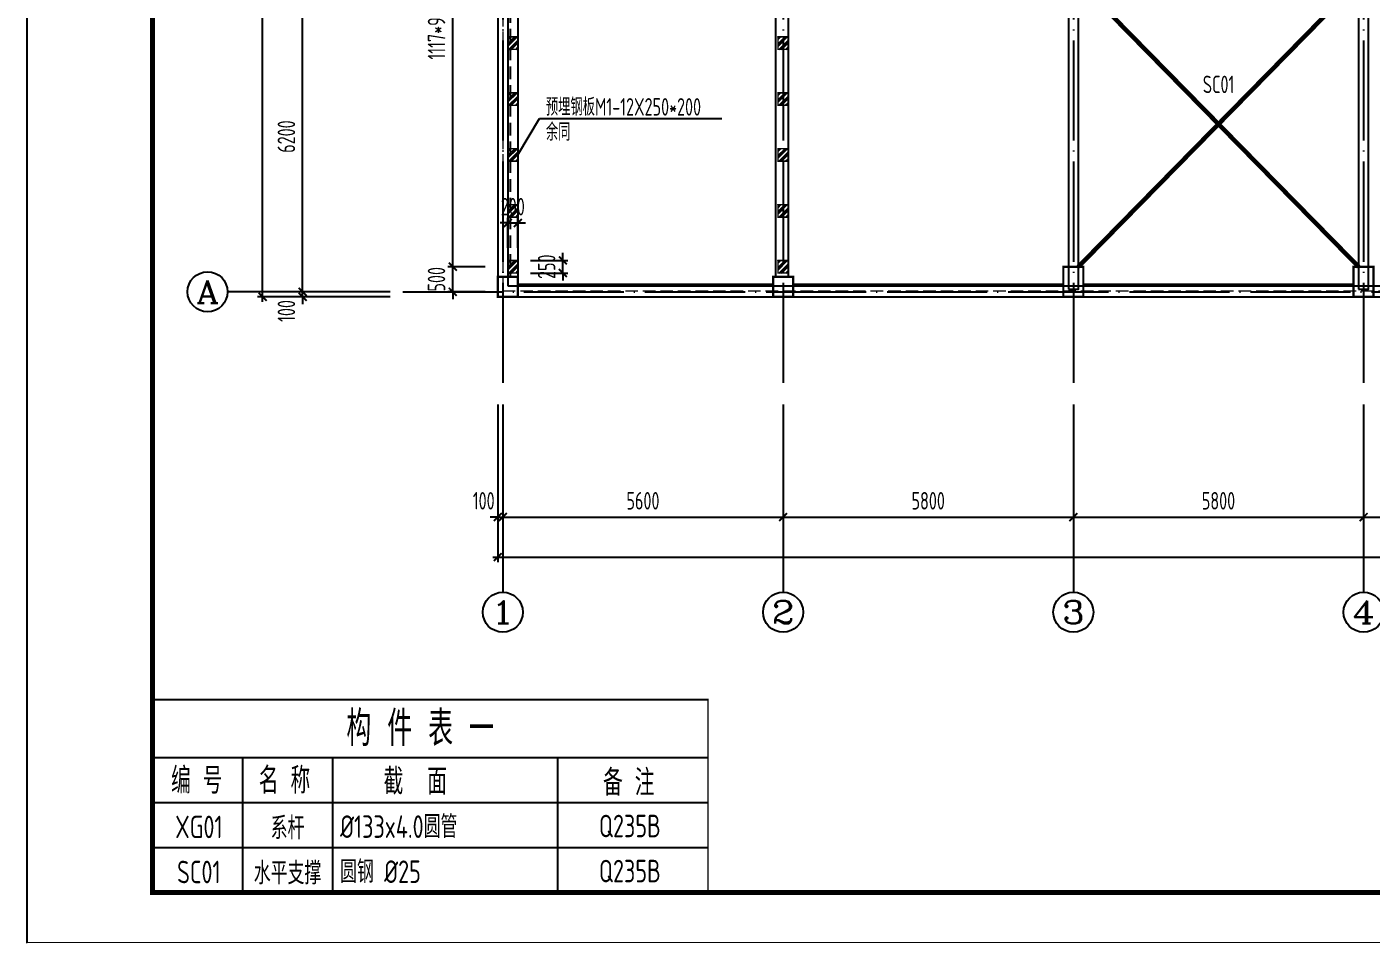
# Model space of a CAD drawing. Extents: x 287065 to 1473467, y 284802 to 344222.
# Drawn here: x 1067337 to 1094197, y 284802 to 303103 of the extents above; entities that cross this region are included whole.
import ezdxf
from ezdxf.enums import TextEntityAlignment as Align

# ---------------------------------------------------------------- set-up
doc = ezdxf.new("R2010")
doc.units = 0
doc.header["$LTSCALE"] = 1000
for name, pattern in [('3', [3.75, 2.5, -1.25]), ('DASH', [0.35, 0.25, -0.1]), ('DOTE', [2.42, 2, -0.2, 0.02, -0.2])]:
    doc.linetypes.add(name, pattern=pattern)
doc.layers.get('0').update_dxf_attribs({"linetype": 'CONTINUOUS'})
doc.layers.get('DEFPOINTS').update_dxf_attribs({"linetype": 'CONTINUOUS'})
for name, color, linetype in [('AXIS', 8, 'DOTE'), ('AXIS_DIM', 3, 'CONTINUOUS'), ('AXIS_TEXT', 3, 'CONTINUOUS'), ('BEAM_CON', 4, 'CONTINUOUS'), ('COLU', 7, 'CONTINUOUS'), ('DIM', 3, 'CONTINUOUS'), ('FRAME', 3, 'CONTINUOUS'), ('G 钢板', 200, 'CONTINUOUS'), ('roof', 30, 'CONTINUOUS'), ('S_BEAMDASH', 134, '3'), ('SC', 6, 'CONTINUOUS'), ('TAB', 7, 'CONTINUOUS'), ('TEXT', 7, 'CONTINUOUS'), ('TK', 211, 'CONTINUOUS')]:
    doc.layers.add(name, color=color, linetype=linetype)
doc.styles.add('_TCH_AXIS', font='COMPLEX', dxfattribs={"bigfont": 'GBCBIG'})
doc.styles.add('COMPLEX', font='COMPLEX')
doc.styles.add('hztxt', font='tssdeng.shx', dxfattribs={"width": 0.7, "height": 10, "bigfont": 'tssdchn.shx'})
doc.styles.get("Standard").update_dxf_attribs({"font": 'tssdeng.shx', "width": 0.7, "bigfont": 'hztxt.shx'})
doc.styles.add('TSSD_Dimension', font='tssdeng.shx', dxfattribs={"width": 0.7, "bigfont": 'hztxt.shx'})
doc.styles.add('TSSD_Rein', font='tssdeng.shx', dxfattribs={"width": 0.7, "bigfont": 'hztxt.shx'})
doc.dimstyles.new('TSSD_100_100', dxfattribs={"dimtxt": 350, "dimasz": 150, "dimexe": 100, "dimexo": 250, "dimgap": 150, "dimtad": 1, "dimdec": 0, "dimzin": 0, "dimdsep": 46, "dimtxsty": 'TSSD_Dimension', "dimblk": 'ARCHTICK', "dimcen": 0, "dimdle": 100, "dimclrd": 3, "dimclre": 3, "dimclrt": 7, "dimadec": 0, "dimazin": 0, "dimtfac": 1, "dimtdec": 0, "dimtix": 1, "dimtmove": 2, "dimatfit": 3, "dimfxl": 100, "dimtolj": 1, "dimtzin": 0, "dimarcsym": 0})
doc.dimstyles.new('TSSD_100_100$0', dxfattribs={"dimtxt": 350, "dimasz": 100, "dimexe": 100, "dimexo": 250, "dimgap": 100, "dimtad": 1, "dimdec": 0, "dimzin": 0, "dimdsep": 46, "dimtxsty": 'TSSD_Rein', "dimblk": 'ARCHTICK', "dimcen": 0, "dimdle": 100, "dimclrt": 7, "dimadec": 0, "dimazin": 0, "dimtfac": 1, "dimtdec": 0, "dimtix": 1, "dimtmove": 2, "dimatfit": 3, "dimfxl": 100, "dimtolj": 1, "dimtzin": 0, "dimarcsym": 0})

# ---------------------------------------------------------------- blocks, each defined once
blk = doc.blocks.new('_ARCHTICK')
at = {"color": 0}
blk.add_lwpolyline([(-0.53, -0.53, 0.25, 0.25, 0), (0.53, 0.53, 0.5, 0.5, 0)], format="xyseb", dxfattribs=at)
blk = doc.blocks.new('*D522')
at = {"layer": 'AXIS_DIM', "color": 3, "lineweight": -2}
for p, q in [((1076747, 295562), (1076747, 293212)), ((1076847, 295562), (1076847, 293212)), ((1076747, 293312), (1076597, 293312)), ((1076747, 293312), (1076847, 293312)), ((1076847, 293312), (1076997, 293312))]:
    blk.add_line(p, q, dxfattribs=at)
at = {"layer": 'DEFPOINTS', "color": 0}
for p in [(1076747, 295812), (1076847, 295812), (1076847, 293312)]:
    blk.add_point(p, dxfattribs=at)
at = {"layer": 'AXIS_DIM', "color": 3, "lineweight": -2, "xscale": 150, "yscale": 150, "zscale": 150}
blk.add_blockref('_ARCHTICK', (1076747, 293312), dxfattribs=at)
at = {"layer": 'AXIS_DIM', "color": 3, "lineweight": -2, "xscale": 150, "yscale": 150, "zscale": 150, "rotation": 180}
blk.add_blockref('_ARCHTICK', (1076847, 293312), dxfattribs=at)
at = {"layer": 'AXIS_DIM', "color": 7, "insert": (1076465, 293637), "char_height": 350, "attachment_point": 5, "style": 'TSSD_Dimension'}
blk.add_mtext('\\A1;100', dxfattribs=at)
blk = doc.blocks.new('*D523')
at = {"layer": 'AXIS_DIM', "color": 3, "lineweight": -2}
for p, q in [((1076847, 295562), (1076847, 293212)), ((1082447, 295562), (1082447, 293212)), ((1076747, 293312), (1082547, 293312))]:
    blk.add_line(p, q, dxfattribs=at)
at = {"layer": 'DEFPOINTS', "color": 0}
for p in [(1076847, 295812), (1082447, 295812), (1082447, 293312)]:
    blk.add_point(p, dxfattribs=at)
at = {"layer": 'AXIS_DIM', "color": 3, "lineweight": -2, "xscale": 150, "yscale": 150, "zscale": 150, "rotation": 180}
blk.add_blockref('_ARCHTICK', (1076847, 293312), dxfattribs=at)
at = {"layer": 'AXIS_DIM', "color": 3, "lineweight": -2, "xscale": 150, "yscale": 150, "zscale": 150}
blk.add_blockref('_ARCHTICK', (1082447, 293312), dxfattribs=at)
at = {"layer": 'AXIS_DIM', "color": 7, "insert": (1079647, 293637), "char_height": 350, "attachment_point": 5, "style": 'TSSD_Dimension'}
blk.add_mtext('\\A1;5600', dxfattribs=at)
blk = doc.blocks.new('*D524')
at = {"layer": 'AXIS_DIM', "color": 3, "lineweight": -2}
for p, q in [((1082447, 295562), (1082447, 293212)), ((1088247, 295562), (1088247, 293212)), ((1082347, 293312), (1088347, 293312))]:
    blk.add_line(p, q, dxfattribs=at)
at = {"layer": 'DEFPOINTS', "color": 0}
for p in [(1082447, 295812), (1088247, 295812), (1088247, 293312)]:
    blk.add_point(p, dxfattribs=at)
at = {"layer": 'AXIS_DIM', "color": 3, "lineweight": -2, "xscale": 150, "yscale": 150, "zscale": 150, "rotation": 180}
blk.add_blockref('_ARCHTICK', (1082447, 293312), dxfattribs=at)
at = {"layer": 'AXIS_DIM', "color": 3, "lineweight": -2, "xscale": 150, "yscale": 150, "zscale": 150}
blk.add_blockref('_ARCHTICK', (1088247, 293312), dxfattribs=at)
at = {"layer": 'AXIS_DIM', "color": 7, "insert": (1085347, 293637), "char_height": 350, "attachment_point": 5, "style": 'TSSD_Dimension'}
blk.add_mtext('\\A1;5800', dxfattribs=at)
blk = doc.blocks.new('*D525')
at = {"layer": 'AXIS_DIM', "color": 3, "lineweight": -2}
for p, q in [((1088247, 295562), (1088247, 293212)), ((1094047, 295562), (1094047, 293212)), ((1088147, 293312), (1094147, 293312))]:
    blk.add_line(p, q, dxfattribs=at)
at = {"layer": 'DEFPOINTS', "color": 0}
for p in [(1088247, 295812), (1094047, 295812), (1094047, 293312)]:
    blk.add_point(p, dxfattribs=at)
at = {"layer": 'AXIS_DIM', "color": 3, "lineweight": -2, "xscale": 150, "yscale": 150, "zscale": 150, "rotation": 180}
blk.add_blockref('_ARCHTICK', (1088247, 293312), dxfattribs=at)
at = {"layer": 'AXIS_DIM', "color": 3, "lineweight": -2, "xscale": 150, "yscale": 150, "zscale": 150}
blk.add_blockref('_ARCHTICK', (1094047, 293312), dxfattribs=at)
at = {"layer": 'AXIS_DIM', "color": 7, "insert": (1091147, 293637), "char_height": 350, "attachment_point": 5, "style": 'TSSD_Dimension'}
blk.add_mtext('\\A1;5800', dxfattribs=at)
blk = doc.blocks.new('*D526')
at = {"layer": 'AXIS_DIM', "color": 3, "lineweight": -2}
for p, q in [((1094047, 295562), (1094047, 293212)), ((1099847, 295562), (1099847, 293212)), ((1093947, 293312), (1099947, 293312))]:
    blk.add_line(p, q, dxfattribs=at)
at = {"layer": 'DEFPOINTS', "color": 0}
for p in [(1094047, 295812), (1099847, 295812), (1099847, 293312)]:
    blk.add_point(p, dxfattribs=at)
at = {"layer": 'AXIS_DIM', "color": 3, "lineweight": -2, "xscale": 150, "yscale": 150, "zscale": 150, "rotation": 180}
blk.add_blockref('_ARCHTICK', (1094047, 293312), dxfattribs=at)
at = {"layer": 'AXIS_DIM', "color": 3, "lineweight": -2, "xscale": 150, "yscale": 150, "zscale": 150}
blk.add_blockref('_ARCHTICK', (1099847, 293312), dxfattribs=at)
at = {"layer": 'AXIS_DIM', "color": 7, "insert": (1096947, 293637), "char_height": 350, "attachment_point": 5, "style": 'TSSD_Dimension'}
blk.add_mtext('\\A1;5800', dxfattribs=at)
blk = doc.blocks.new('*D535')
at = {"layer": 'AXIS_DIM', "color": 3, "lineweight": -2}
for p, q in [((1076747, 295562), (1076747, 292412)), ((1139247, 295562), (1139247, 292412)), ((1076647, 292512), (1139347, 292512))]:
    blk.add_line(p, q, dxfattribs=at)
at = {"layer": 'DEFPOINTS', "color": 0}
for p in [(1076747, 295812), (1139247, 295812), (1139247, 292512)]:
    blk.add_point(p, dxfattribs=at)
at = {"layer": 'AXIS_DIM', "color": 3, "lineweight": -2, "xscale": 150, "yscale": 150, "zscale": 150, "rotation": 180}
blk.add_blockref('_ARCHTICK', (1076747, 292512), dxfattribs=at)
at = {"layer": 'AXIS_DIM', "color": 3, "lineweight": -2, "xscale": 150, "yscale": 150, "zscale": 150}
blk.add_blockref('_ARCHTICK', (1139247, 292512), dxfattribs=at)
at = {"layer": 'AXIS_DIM', "color": 7, "insert": (1107997, 292837), "char_height": 350, "attachment_point": 5, "style": 'TSSD_Dimension'}
blk.add_mtext('\\A1;62500', dxfattribs=at)
blk = doc.blocks.new('_AXISO')
blk.add_circle((0, 0), 0.5)
at = {"layer": 'AXIS_TEXT', "style": 'COMPLEX', "width": 1.041667}
blk.add_attdef('A', text='', height=0.56, dxfattribs=at).set_placement((-0.25, -0.28), (0.25, -0.28), align=Align.FIT)
blk = doc.blocks.new('*D536')
at = {"layer": 'AXIS_DIM', "color": 3, "lineweight": -2}
for p, q in [((1072847, 297812), (1072847, 297962)), ((1074597, 297812), (1072747, 297812)), ((1074597, 297712), (1072747, 297712)), ((1072847, 297712), (1072847, 297812)), ((1072847, 297712), (1072847, 297562))]:
    blk.add_line(p, q, dxfattribs=at)
at = {"layer": 'DEFPOINTS', "color": 0}
for p in [(1072847, 297812), (1074847, 297812), (1074847, 297712)]:
    blk.add_point(p, dxfattribs=at)
at = {"layer": 'AXIS_DIM', "color": 3, "lineweight": -2, "xscale": 150, "yscale": 150, "zscale": 150}
for p, rotation in [((1072847, 297812), 270), ((1072847, 297712), 90)]:
    blk.add_blockref('_ARCHTICK', p, dxfattribs=dict(at, rotation=rotation))
at = {"layer": 'AXIS_DIM', "color": 7, "insert": (1072522, 297429), "char_height": 350, "attachment_point": 5, "rotation": 90, "style": 'TSSD_Dimension'}
blk.add_mtext('\\A1;100', dxfattribs=at)
blk = doc.blocks.new('*D537')
at = {"layer": 'AXIS_DIM', "color": 3, "lineweight": -2}
for p, q in [((1072847, 297712), (1072847, 304112)), ((1074597, 304012), (1072747, 304012)), ((1074597, 297812), (1072747, 297812))]:
    blk.add_line(p, q, dxfattribs=at)
at = {"layer": 'DEFPOINTS', "color": 0}
for p in [(1072847, 304012), (1074847, 304012), (1074847, 297812)]:
    blk.add_point(p, dxfattribs=at)
at = {"layer": 'AXIS_DIM', "color": 3, "lineweight": -2, "xscale": 150, "yscale": 150, "zscale": 150}
for p, rotation in [((1072847, 304012), 90), ((1072847, 297812), 270)]:
    blk.add_blockref('_ARCHTICK', p, dxfattribs=dict(at, rotation=rotation))
at = {"layer": 'AXIS_DIM', "color": 7, "insert": (1072522, 300912), "char_height": 350, "attachment_point": 5, "rotation": 90, "style": 'TSSD_Dimension'}
blk.add_mtext('\\A1;6200', dxfattribs=at)
blk = doc.blocks.new('*D542')
at = {"layer": 'AXIS_DIM', "color": 3, "lineweight": -2}
for p, q in [((1074597, 322712), (1071947, 322712)), ((1072047, 297612), (1072047, 322812)), ((1074597, 297712), (1071947, 297712))]:
    blk.add_line(p, q, dxfattribs=at)
at = {"layer": 'DEFPOINTS', "color": 0}
for p in [(1072047, 322712), (1074847, 322712), (1074847, 297712)]:
    blk.add_point(p, dxfattribs=at)
at = {"layer": 'AXIS_DIM', "color": 3, "lineweight": -2, "xscale": 150, "yscale": 150, "zscale": 150}
for p, rotation in [((1072047, 322712), 90), ((1072047, 297712), 270)]:
    blk.add_blockref('_ARCHTICK', p, dxfattribs=dict(at, rotation=rotation))
at = {"layer": 'AXIS_DIM', "color": 7, "insert": (1071722, 310212), "char_height": 350, "attachment_point": 5, "rotation": 90, "style": 'TSSD_Dimension'}
blk.add_mtext('\\A1;25000', dxfattribs=at)
blk = doc.blocks.new('TK-A2+(891X420)')
at = {"layer": 'FRAME', "lineweight": 18}
blk.add_line((626527, 350595), (626527, 392595), dxfattribs=at)
at = {"layer": 'FRAME'}
for points in [[(626537, 392605, 20, 20, 0), (626537, 350605, 20, 20, 0), (715637, 350605, 20, 20, 0), (715637, 392605, 20, 20, 0)], [(629037, 391605, 100, 100, 0), (629037, 351605, 100, 100, 0), (714637, 351605, 100, 100, 0), (714637, 391605, 100, 100, 0)]]:
    blk.add_lwpolyline(points, format="xyseb", close=True, dxfattribs=at)
blk = doc.blocks.new('*D584')
at = {"layer": 'AXIS_DIM', "color": 3, "lineweight": -2}
for p, q in [((1075847, 298312), (1075847, 298462)), ((1076497, 298312), (1075747, 298312)), ((1075847, 297812), (1075847, 298312)), ((1076497, 297812), (1075747, 297812)), ((1075847, 297812), (1075847, 297662))]:
    blk.add_line(p, q, dxfattribs=at)
at = {"layer": 'DEFPOINTS', "color": 0}
for p in [(1075847, 298312), (1076747, 298312), (1076747, 297812)]:
    blk.add_point(p, dxfattribs=at)
at = {"layer": 'AXIS_DIM', "color": 3, "lineweight": -2, "xscale": 150, "yscale": 150, "zscale": 150}
for p, rotation in [((1075847, 298312), 270), ((1075847, 297812), 90)]:
    blk.add_blockref('_ARCHTICK', p, dxfattribs=dict(at, rotation=rotation))
at = {"layer": 'AXIS_DIM', "color": 7, "insert": (1075522, 298062), "char_height": 350, "attachment_point": 5, "rotation": 90, "style": 'TSSD_Dimension'}
blk.add_mtext('\\A1;500', dxfattribs=at)
blk = doc.blocks.new('*D585')
at = {"layer": 'AXIS_DIM', "color": 3, "lineweight": -2}
for p, q in [((1076497, 308365), (1075747, 308365)), ((1075847, 298212), (1075847, 308465)), ((1076497, 298312), (1075747, 298312))]:
    blk.add_line(p, q, dxfattribs=at)
at = {"layer": 'DEFPOINTS', "color": 0}
for p in [(1075847, 308365), (1076747, 308365), (1076747, 298312)]:
    blk.add_point(p, dxfattribs=at)
at = {"layer": 'AXIS_DIM', "color": 3, "lineweight": -2, "xscale": 150, "yscale": 150, "zscale": 150}
for p, rotation in [((1075847, 308365), 90), ((1075847, 298312), 270)]:
    blk.add_blockref('_ARCHTICK', p, dxfattribs=dict(at, rotation=rotation))
at = {"layer": 'AXIS_DIM', "color": 7, "insert": (1075522, 303338), "char_height": 350, "attachment_point": 5, "rotation": 90, "style": 'TSSD_Dimension'}
blk.add_mtext('\\A1;1117*9=10053', dxfattribs=at)
blk = doc.blocks.new('*D590')
at = {"layer": 'DEFPOINTS', "color": 0}
for p in [(1077147, 298437), (1078047, 298437), (1077147, 298187)]:
    blk.add_point(p, dxfattribs=at)
at = {"layer": 'DIM', "color": 3, "lineweight": -2}
for p, q in [((1077397, 298437), (1078147, 298437)), ((1078047, 298437), (1078047, 298587)), ((1078047, 298187), (1078047, 298437)), ((1077397, 298187), (1078147, 298187)), ((1078047, 298187), (1078047, 298037))]:
    blk.add_line(p, q, dxfattribs=at)
at = {"layer": 'DIM', "color": 3, "lineweight": -2, "xscale": 150, "yscale": 150, "zscale": 150}
for p, rotation in [((1078047, 298437), 270), ((1078047, 298187), 90)]:
    blk.add_blockref('_ARCHTICK', p, dxfattribs=dict(at, rotation=rotation))
at = {"layer": 'DIM', "color": 7, "insert": (1077722, 298312), "char_height": 350, "attachment_point": 5, "rotation": 90, "style": 'TSSD_Dimension'}
blk.add_mtext('\\A1;250', dxfattribs=at)
blk = doc.blocks.new('*D591')
at = {"layer": 'DEFPOINTS', "color": 0}
for p in [(1077147, 299187), (1076947, 298437), (1077147, 298437)]:
    blk.add_point(p, dxfattribs=at)
at = {"layer": 'DIM', "color": 3, "lineweight": -2}
for p, q in [((1076947, 298687), (1076947, 299287)), ((1077147, 298687), (1077147, 299287)), ((1076947, 299187), (1076797, 299187)), ((1076947, 299187), (1077147, 299187)), ((1077147, 299187), (1077297, 299187))]:
    blk.add_line(p, q, dxfattribs=at)
at = {"layer": 'DIM', "color": 3, "lineweight": -2, "xscale": 150, "yscale": 150, "zscale": 150}
blk.add_blockref('_ARCHTICK', (1076947, 299187), dxfattribs=at)
at = {"layer": 'DIM', "color": 3, "lineweight": -2, "xscale": 150, "yscale": 150, "zscale": 150, "rotation": 180}
blk.add_blockref('_ARCHTICK', (1077147, 299187), dxfattribs=at)
at = {"layer": 'DIM', "color": 7, "insert": (1077047, 299512), "char_height": 350, "attachment_point": 5, "style": 'TSSD_Dimension'}
blk.add_mtext('\\A1;200', dxfattribs=at)

msp = doc.modelspace()

# ---------------------------------------------------------------- hatches: boundary and pattern name
at = {"layer": 'G 钢板'}
h = msp.add_hatch(dxfattribs=at)
h.set_pattern_fill('ANSI32', color=256, scale=10, style=0)
h.set_pattern_definition([(45, (64410, 34468), (-67.351921, 67.351921), []), (45, (64454.9, 34468), (-67.351921, 67.351921), [])])
h.paths.add_polyline_path([(1077146.971, 302904.708), (1076946.971, 302904.708), (1076946.971, 302654.708), (1077146.971, 302654.708)])
h = msp.add_hatch(dxfattribs=at)
h.set_pattern_fill('ANSI32', color=256, scale=10, style=0)
h.set_pattern_definition([(45, (69810, 34468), (-67.351921, 67.351921), []), (45, (69854.9, 34468), (-67.351921, 67.351921), [])])
h.paths.add_polyline_path([(1082546.971, 302904.708), (1082346.971, 302904.708), (1082346.971, 302654.708), (1082546.971, 302654.708)])
h = msp.add_hatch(dxfattribs=at)
h.set_pattern_fill('ANSI32', color=256, scale=10, style=0)
h.set_pattern_definition([(45, (64410, 33351), (-67.351921, 67.351921), []), (45, (64454.9, 33351), (-67.351921, 67.351921), [])])
h.paths.add_polyline_path([(1077146.971, 301787.708), (1076946.971, 301787.708), (1076946.971, 301537.708), (1077146.971, 301537.708)])
h = msp.add_hatch(dxfattribs=at)
h.set_pattern_fill('ANSI32', color=256, scale=10, style=0)
h.set_pattern_definition([(45, (69810, 33351), (-67.351921, 67.351921), []), (45, (69854.9, 33351), (-67.351921, 67.351921), [])])
h.paths.add_polyline_path([(1082546.971, 301787.708), (1082346.971, 301787.708), (1082346.971, 301537.708), (1082546.971, 301537.708)])
h = msp.add_hatch(dxfattribs=at)
h.set_pattern_fill('ANSI32', color=256, scale=10, style=0)
h.set_pattern_definition([(45, (64410, 32234), (-67.351921, 67.351921), []), (45, (64454.9, 32234), (-67.351921, 67.351921), [])])
h.paths.add_polyline_path([(1077146.971, 300670.708), (1076946.971, 300670.708), (1076946.971, 300420.708), (1077146.971, 300420.708)])
h = msp.add_hatch(dxfattribs=at)
h.set_pattern_fill('ANSI32', color=256, scale=10, style=0)
h.set_pattern_definition([(45, (69810, 32234), (-67.351921, 67.351921), []), (45, (69854.9, 32234), (-67.351921, 67.351921), [])])
h.paths.add_polyline_path([(1082546.971, 300670.708), (1082346.971, 300670.708), (1082346.971, 300420.708), (1082546.971, 300420.708)])
h = msp.add_hatch(dxfattribs=at)
h.set_pattern_fill('ANSI32', color=256, scale=10, style=0)
h.set_pattern_definition([(45, (64410, 31117), (-67.351921, 67.351921), []), (45, (64454.9, 31117), (-67.351921, 67.351921), [])])
h.paths.add_polyline_path([(1077146.971, 299553.708), (1076946.971, 299553.708), (1076946.971, 299303.708), (1077146.971, 299303.708)])
h = msp.add_hatch(dxfattribs=at)
h.set_pattern_fill('ANSI32', color=256, scale=10, style=0)
h.set_pattern_definition([(45, (69810, 31117), (-67.351921, 67.351921), []), (45, (69854.9, 31117), (-67.351921, 67.351921), [])])
h.paths.add_polyline_path([(1082546.971, 299553.708), (1082346.971, 299553.708), (1082346.971, 299303.708), (1082546.971, 299303.708)])
h = msp.add_hatch(dxfattribs=at)
h.set_pattern_fill('ANSI32', color=256, scale=10, style=0)
h.set_pattern_definition([(45, (64410, 30000), (-67.351921, 67.351921), []), (45, (64454.9, 30000), (-67.351921, 67.351921), [])])
h.paths.add_polyline_path([(1077146.971, 298436.708), (1076946.971, 298436.708), (1076946.971, 298186.708), (1077146.971, 298186.708)])
h = msp.add_hatch(dxfattribs=at)
h.set_pattern_fill('ANSI32', color=256, scale=10, style=0)
h.set_pattern_definition([(45, (69810, 30000), (-67.351921, 67.351921), []), (45, (69854.9, 30000), (-67.351921, 67.351921), [])])
h.paths.add_polyline_path([(1082546.971, 298436.708), (1082346.971, 298436.708), (1082346.971, 298186.708), (1082546.971, 298186.708)])

# ---------------------------------------------------------------- linework, layer by layer
at = {"layer": 'AXIS'}
for p, q in [((1076846.971, 324611.708), (1076846.971, 295811.708)), ((1082446.971, 324611.708), (1082446.971, 295811.708)), ((1088246.971, 324611.708), (1088246.971, 295811.708)), ((1094046.971, 324611.708), (1094046.971, 295811.708)), ((1074846.971, 297811.708), (1141146.971, 297811.708))]:
    msp.add_line(p, q, dxfattribs=at)
at = {"layer": 'AXIS_TEXT'}
for p, q in [((1074596.971, 297811.708), (1071346.971, 297811.708)), ((1076846.971, 295561.708), (1076846.971, 291811.708)), ((1082446.971, 295561.708), (1082446.971, 291811.708)), ((1088246.971, 295561.708), (1088246.971, 291811.708)), ((1094046.971, 295561.708), (1094046.971, 291811.708))]:
    msp.add_line(p, q, dxfattribs=at)
at = {"layer": 'BEAM_CON', "color": 8}
for p, q in [((1076746.971, 303811.708), (1076746.971, 298111.708)), ((1082296.971, 303811.708), (1082296.971, 298111.708)), ((1082546.971, 303811.708), (1082546.971, 298111.708)), ((1077146.971, 297961.708), (1082246.971, 297961.708)), ((1082646.971, 297961.708), (1088046.971, 297961.708)), ((1088446.971, 297961.708), (1093846.971, 297961.708)), ((1077146.971, 297711.708), (1082246.971, 297711.708)), ((1082646.971, 297711.708), (1088046.971, 297711.708)), ((1088446.971, 297711.708), (1093846.971, 297711.708))]:
    msp.add_line(p, q, dxfattribs=at)
at = {"layer": 'BEAM_CON'}
for points in [[(1088146.971, 297861.708), (1088346.971, 297861.708), (1088346.971, 322561.708), (1088146.971, 322561.708)], [(1093946.971, 297861.708), (1094146.971, 297861.708), (1094146.971, 322561.708), (1093946.971, 322561.708)]]:
    msp.add_lwpolyline(points, close=True, dxfattribs=at)
at = {"layer": 'COLU', "color": 8, "ltscale": 0.01, "const_width": 45}
for points in [[(1088446.971, 297711.708), (1088446.971, 298311.708), (1088046.971, 298311.708), (1088046.971, 297711.708)], [(1094246.971, 297711.708), (1094246.971, 298311.708), (1093846.971, 298311.708), (1093846.971, 297711.708)], [(1077146.971, 297711.708), (1077146.971, 298111.708), (1076746.971, 298111.708), (1076746.971, 297711.708)], [(1082646.971, 297711.708), (1082646.971, 298111.708), (1082246.971, 298111.708), (1082246.971, 297711.708)]]:
    msp.add_lwpolyline(points, close=True, dxfattribs=at)
at = {"layer": 'G 钢板', "const_width": 30}
for points in [[(1077146.971, 302904.708), (1077146.971, 302654.708), (1076946.971, 302654.708), (1076946.971, 302904.708)], [(1082546.971, 302904.708), (1082546.971, 302654.708), (1082346.971, 302654.708), (1082346.971, 302904.708)], [(1077146.971, 301787.708), (1077146.971, 301537.708), (1076946.971, 301537.708), (1076946.971, 301787.708)], [(1082546.971, 301787.708), (1082546.971, 301537.708), (1082346.971, 301537.708), (1082346.971, 301787.708)], [(1077146.971, 300670.708), (1077146.971, 300420.708), (1076946.971, 300420.708), (1076946.971, 300670.708)], [(1082546.971, 300670.708), (1082546.971, 300420.708), (1082346.971, 300420.708), (1082346.971, 300670.708)], [(1077146.971, 299553.708), (1077146.971, 299303.708), (1076946.971, 299303.708), (1076946.971, 299553.708)], [(1082546.971, 299553.708), (1082546.971, 299303.708), (1082346.971, 299303.708), (1082346.971, 299553.708)], [(1077146.971, 298436.708), (1077146.971, 298186.708), (1076946.971, 298186.708), (1076946.971, 298436.708)], [(1082546.971, 298436.708), (1082546.971, 298186.708), (1082346.971, 298186.708), (1082346.971, 298436.708)]]:
    msp.add_lwpolyline(points, close=True, dxfattribs=at)
at = {"layer": 'roof', "color": 8}
msp.add_line((1077146.971, 322311.708), (1077146.971, 298111.708), dxfattribs=at)
for points in [[(1076746.971, 297711.708), (1139246.971, 297711.708), (1139246.971, 322711.708), (1076746.971, 322711.708)], [(1076946.971, 297931.708), (1139046.971, 297931.708), (1139046.971, 322511.708), (1076946.971, 322511.708)]]:
    msp.add_lwpolyline(points, close=True, dxfattribs=at)
at = {"layer": 'roof', "color": 8, "linetype": 'DASH', "lineweight": 13}
msp.add_lwpolyline([(1082446.971, 311811.709), (1082446.971, 322611.708), (1076846.971, 322611.708), (1076846.971, 297831.708), (1139146.971, 297831.708), (1139146.971, 322611.708), (1082546.971, 322611.708), (1082546.971, 311811.709)], dxfattribs=at)
at = {"layer": 'S_BEAMDASH', "color": 8, "ltscale": 0.1}
msp.add_line((1076996.971, 303811.708), (1076996.971, 298111.708), dxfattribs=at)
at = {"layer": 'SC', "const_width": 90}
for points in [[(1093946.971, 298311.708), (1088346.971, 304011.708), (1093946.971, 310211.708), (1088346.971, 316411.708), (1093946.971, 322111.708)], [(1088346.971, 298311.708), (1093946.971, 304011.708), (1088346.971, 310211.708), (1093946.971, 316411.708), (1088346.971, 322111.708)]]:
    msp.add_lwpolyline(points, dxfattribs=at)
at = {"layer": 'TAB'}
for p, q in [((1069846.971, 289668.884), (1080945.905, 289668.884)), ((1069846.971, 288511.708), (1080945.905, 288511.708)), ((1071646.862, 288511.708), (1071646.862, 285811.708)), ((1073446.629, 288511.708), (1073446.629, 285811.708)), ((1077946.264, 285811.708), (1077946.264, 288511.708)), ((1069846.971, 287611.708), (1080945.905, 287611.708)), ((1069846.971, 286711.708), (1080945.905, 286711.708))]:
    msp.add_line(p, q, dxfattribs=at)
for points, const_width in [([(1069846.971, 285811.708), (1069846.971, 289668.884), (1080945.905, 289668.884), (1080945.905, 285811.708)], 30), ([(1080945.905, 285811.708), (1069846.971, 285811.708)], 22.5)]:
    msp.add_lwpolyline(points, dxfattribs=dict(at, const_width=const_width))
at = {"layer": 'TEXT', "linetype": 'ByBlock'}
for points in [[(1077146.971, 300545.708), (1077578.799, 301270.674)], [(1077578.799, 301270.674), (1081225.544, 301270.674)]]:
    msp.add_lwpolyline(points, dxfattribs=at)

# ---------------------------------------------------------------- block references
at = {"layer": 'AXIS_TEXT'}
ref = msp.add_blockref('_AXISO', (1070946.971, 297811.708), dxfattribs=dict(at, xscale=800, yscale=800, zscale=800))
ref.add_attrib('A', 'A', dxfattribs={"height": 452.548, "style": '_TCH_AXIS', "width": 1.166667}).set_placement((1070720.697, 297585.434), (1071173.245, 297585.434), align=Align.FIT)
ref = msp.add_blockref('_AXISO', (1076846.971, 291411.708), dxfattribs=dict(at, xscale=800, yscale=800, zscale=800))
ref.add_attrib('A', '1', dxfattribs={"height": 452.548, "style": '_TCH_AXIS', "width": 2.333333}).set_placement((1076620.697, 291185.434), (1077073.245, 291185.434), align=Align.FIT)
ref = msp.add_blockref('_AXISO', (1082446.971, 291411.708), dxfattribs=dict(at, xscale=800, yscale=800, zscale=800))
ref.add_attrib('A', '2', dxfattribs={"height": 452.548, "style": '_TCH_AXIS', "width": 1.5}).set_placement((1082220.697, 291185.434), (1082673.245, 291185.434), align=Align.FIT)
ref = msp.add_blockref('_AXISO', (1088246.971, 291411.708), dxfattribs=dict(at, xscale=800, yscale=800, zscale=800))
ref.add_attrib('A', '3', dxfattribs={"height": 452.548, "style": '_TCH_AXIS', "width": 1.5}).set_placement((1088020.697, 291185.434), (1088473.245, 291185.434), align=Align.FIT)
ref = msp.add_blockref('_AXISO', (1094046.971, 291411.708), dxfattribs=dict(at, xscale=800, yscale=800, zscale=800))
ref.add_attrib('A', '4', dxfattribs={"height": 452.548, "style": '_TCH_AXIS', "width": 1.3125}).set_placement((1093820.697, 291185.434), (1094273.245, 291185.434), align=Align.FIT)
at = {"layer": 'TK'}
msp.add_blockref('TK-A2+(891X420)', (440810, -65793.134), dxfattribs=at)

# ---------------------------------------------------------------- texts
at = {"layer": 'TEXT', "style": 'TSSD_Dimension', "width": 0.7}
msp.add_text('SC01', height=350, dxfattribs=at).set_placement((1090834.347, 301779.472))
at = {"layer": 'TEXT', "linetype": 'ByBlock', "style": 'TSSD_Rein', "width": 0.7}
for s, p in [('预埋钢板M1-12X250*200', (1077708.06, 301330.674)), ('余同', (1077708.06, 300830.674))]:
    msp.add_text(s, height=350, dxfattribs=at).set_placement(p)
at = {"layer": 'TEXT', "style": 'hztxt', "width": 0.75}
msp.add_text('构 件 表 一', height=700, dxfattribs=at).set_placement((1075195.408, 289125.966), align=Align.MIDDLE)
at = {"layer": 'TEXT', "width": 0.75}
for s, height, p in [('编 号', 525, (1070731.317, 288078.951)), ('名 称', 525, (1072485.063, 288078.951)), ('截  面', 525, (1075097.193, 288057.543)), ('备 注', 525, (1079363.873, 288035.947)), ('XG01', 450, (1070772.831, 287123.029)), ('系杆', 450, (1072545.781, 287123.029)), ('Q235B', 450, (1079385.3, 287141.682)), ('SC01', 450, (1070772.831, 286223.029)), ('水平支撑', 450, (1072545.781, 286223.029)), ('Q235B', 450, (1079385.3, 286241.682))]:
    msp.add_text(s, height=height, dxfattribs=at).set_placement(p, align=Align.MIDDLE)
for s, p in [('%%C133x4.0圆管', (1073595.809, 286903.062)), ('圆钢 %%C25', (1073595.809, 286003.062))]:
    msp.add_text(s, height=450, dxfattribs=at).set_placement(p)

# ---------------------------------------------------------------- dimensions: what is measured, and where the dimension line sits
at = {"layer": 'AXIS_DIM'}
for p1, p2, distance, picture, middle in [((1074846.971, 297711.708), (1074846.971, 322711.708), 2800, '*D542', (1071721.971, 310211.708)), ((1074846.971, 297811.708), (1074846.971, 304011.708), 2000, '*D537', (1072521.971, 300911.708)), ((1076746.971, 295811.708), (1139246.971, 295811.708), -3300, '*D535', (1107996.971, 292836.708)), ((1076846.971, 295811.708), (1082446.971, 295811.708), -2500, '*D523', (1079646.971, 293636.708)), ((1082446.971, 295811.708), (1088246.971, 295811.708), -2500, '*D524', (1085346.971, 293636.708)), ((1088246.971, 295811.708), (1094046.971, 295811.708), -2500, '*D525', (1091146.971, 293636.708)), ((1094046.971, 295811.708), (1099846.971, 295811.708), -2500, '*D526', (1096946.971, 293636.708))]:
    dim = msp.add_aligned_dim(p1=p1, p2=p2, distance=distance, dimstyle='TSSD_100_100', dxfattribs=at)
    dim.commit()
    dim.dimension.update_dxf_attribs({"geometry": picture, "text_midpoint": middle})
dim = msp.add_linear_dim(base=(1075846.522, 308364.708), p1=(1076746.971, 298311.708), p2=(1076746.971, 308364.708), angle=90, text='1117*9=<>', dimstyle='TSSD_100_100$0', override={"dimasz": 150, "dimgap": 150, "dimtxsty": 'TSSD_Dimension', "dimclrd": 3, "dimclre": 3}, dxfattribs=at)
dim.commit()
dim.dimension.update_dxf_attribs({"geometry": '*D585', "text_midpoint": (1075521.522, 303338.208)})
dim = msp.add_linear_dim(base=(1075846.522, 298311.708), p1=(1076746.971, 297811.708), p2=(1076746.971, 298311.708), angle=90, dimstyle='TSSD_100_100$0', override={"dimasz": 150, "dimgap": 150, "dimtxsty": 'TSSD_Dimension', "dimclrd": 3, "dimclre": 3}, dxfattribs=at)
dim.commit()
dim.dimension.update_dxf_attribs({"geometry": '*D584', "text_midpoint": (1075521.522, 298061.708)})
for base, p1, p2, angle, picture, middle in [((1072846.971, 297811.708), (1074846.971, 297711.708), (1074846.971, 297811.708), 90, '*D536', (1072521.971, 297429.464)), ((1076846.971, 293311.708), (1076746.971, 295811.708), (1076846.971, 295811.708), 0, '*D522', (1076464.728, 293636.708))]:
    dim = msp.add_linear_dim(base=base, p1=p1, p2=p2, angle=angle, dimstyle='TSSD_100_100', dxfattribs=at)
    dim.commit()
    dim.dimension.update_dxf_attribs({"geometry": picture, "text_midpoint": middle, "dimtype": 129})
at = {"layer": 'DIM'}
for base, p1, angle, picture, middle in [((1077146.971, 299186.6), (1076946.971, 298436.708), 180, '*D591', (1077046.971, 299511.6)), ((1078047.35, 298436.708), (1077146.971, 298186.708), 90, '*D590', (1077722.35, 298311.708))]:
    dim = msp.add_linear_dim(base=base, p1=p1, p2=(1077146.971, 298436.708), angle=angle, dimstyle='TSSD_100_100$0', override={"dimasz": 150, "dimgap": 150, "dimtxsty": 'TSSD_Dimension', "dimclrd": 3, "dimclre": 3}, dxfattribs=at)
    dim.commit()
    dim.dimension.update_dxf_attribs({"geometry": picture, "text_midpoint": middle})

doc.saveas('drawing.dxf')
